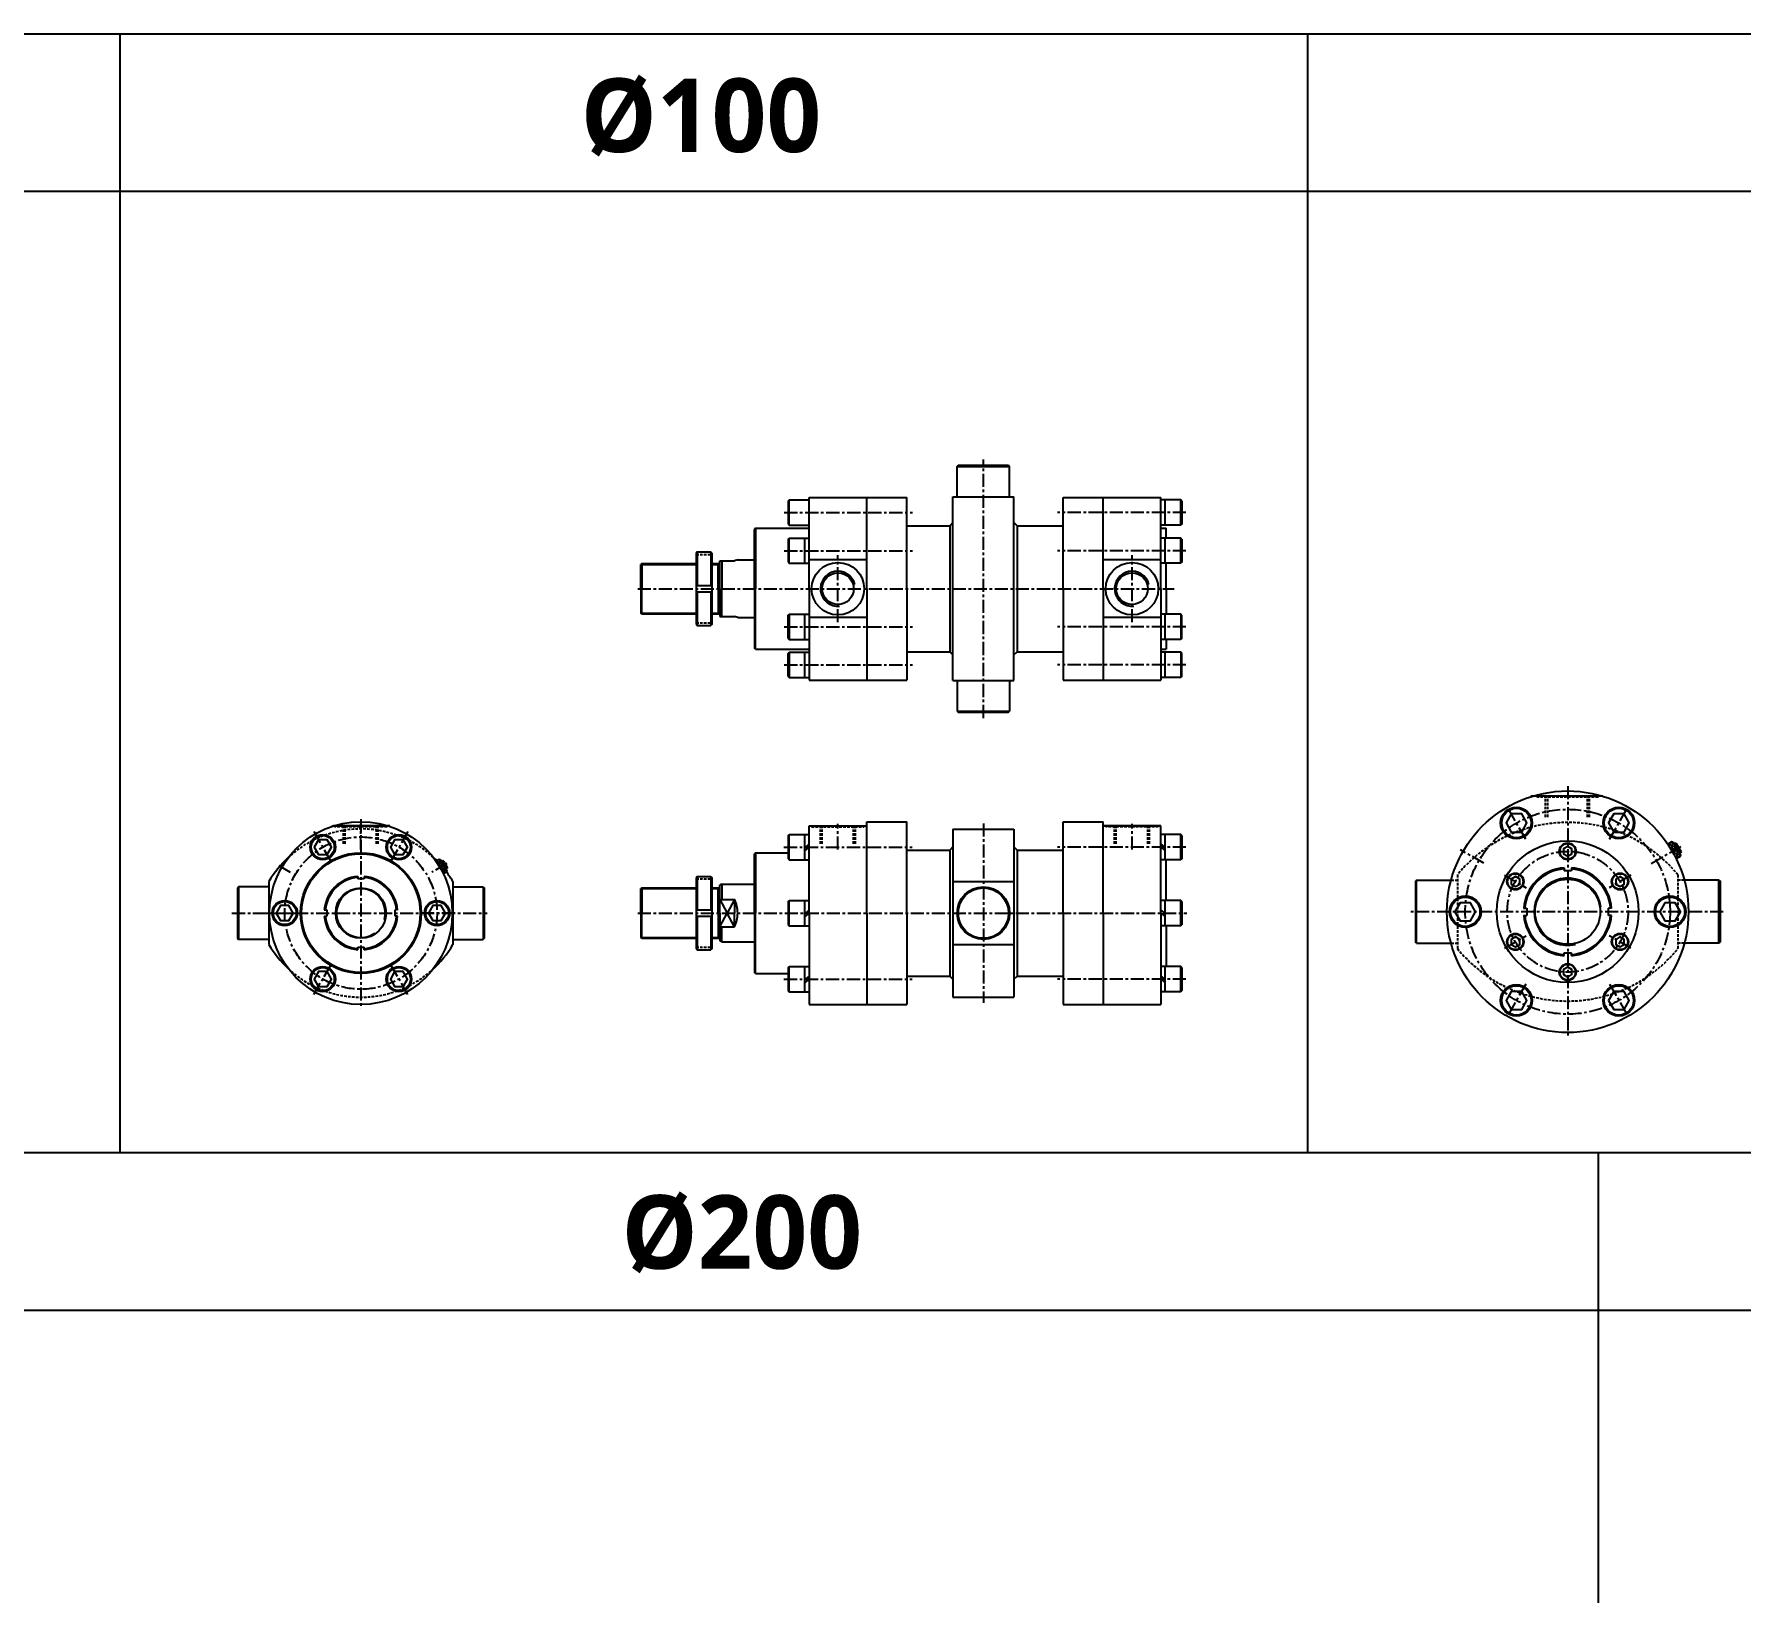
# Model space of a CAD drawing. Extents: x 0 to 8675, y 0 to 2968.
# Drawn here: x 3241 to 4865, y 1484 to 2968 of the extents above; entities that cross this region are included whole.
import ezdxf

# ---------------------------------------------------------------- set-up
doc = ezdxf.new("R2010")
doc.units = 0
doc.header["$LTSCALE"] = 5
doc.header["$MEASUREMENT"] = 0
doc.header["$PDMODE"] = 34
doc.linetypes.add('CENTERX2', pattern=[4, 2.5, -0.5, 0.5, -0.5])
doc.linetypes.add('HIDDENX2', pattern=[0.75, 0.5, -0.25])
doc.layers.get('0').update_dxf_attribs({"linetype": 'CONTINUOUS'})
doc.layers.get('Defpoints').update_dxf_attribs({"linetype": 'CONTINUOUS'})
for name, color, linetype in [('CEN', 1, 'CENTERX2'), ('HID', 2, 'HIDDENX2'), ('ML', 3, 'CONTINUOUS'), ('테두리', 7, 'CONTINUOUS')]:
    doc.layers.add(name, color=color, linetype=linetype)
doc.styles.add('문자', font='romans.shx')

msp = doc.modelspace()

# ---------------------------------------------------------------- linework, layer by layer
for p, q in [((6960.8, 2967.8), (0, 2967.8)), ((3322.6, 1902.7), (3322.6, 2967.8)), ((4453, 1902.7), (4453, 2967.8)), ((6960.8, 2817.8), (0, 2817.8)), ((8674.5, 1902.7), (0, 1902.7)), ((4729.3, 1902.7), (4729.3, 0)), ((8674.5, 1752.7), (0, 1752.7))]:
    msp.add_line(p, q)
at = {"layer": 'CEN'}
for p, q in [((4144.2, 2316.7), (4144.2, 2562.9)), ((3954.6, 2512.3), (4076.7, 2512.3)), ((4336.9, 2512.3), (4214.8, 2512.3)), ((3954.6, 2476), (4076.7, 2476)), ((4005.7, 2407.9), (4005.7, 2471.8)), ((4336.9, 2476), (4214.8, 2476)), ((4285.7, 2407.9), (4285.7, 2471.8)), ((3815.1, 2439.8), (4325.7, 2439.8)), ((3954.6, 2403.5), (4076.7, 2403.5)), ((4336.9, 2403.5), (4214.8, 2403.5)), ((3954.6, 2367.3), (4076.7, 2367.3)), ((4336.9, 2367.3), (4214.8, 2367.3)), ((4700.4, 2251.9), (4700.4, 2013.3)), ((4660.5, 2201.4), (4642.8, 2232.1)), ((4740.3, 2201.4), (4758, 2232.1)), ((3551.6, 2220.3), (3551.6, 2040.3)), ((3551.6, 2191.4), (3551.6, 2216)), ((4005.7, 2191.4), (4005.7, 2216)), ((4144.2, 2216.4), (4144.2, 2045.7)), ((4285.7, 2191.4), (4285.7, 2216)), ((3506.7, 2208.7), (3523.9, 2178.9)), ((3596.4, 2208.7), (3579.2, 2178.9)), ((3954.3, 2193.8), (4076.4, 2193.8)), ((4336.9, 2193.8), (4214.8, 2193.8)), ((4780, 2178.3), (4810.1, 2195.7)), ((3633.3, 2178.2), (3619.1, 2170)), ((4620.5, 2178.5), (4598.5, 2191.2)), ((3484.7, 2169.6), (3472.3, 2176.8)), ((4640.4, 2167), (4660.8, 2155.2)), ((4760.4, 2167), (4740, 2155.2)), ((3428.9, 2131), (3671.8, 2131)), ((3461.9, 2131), (3496.2, 2131)), ((3641.2, 2131), (3606.9, 2131)), ((3815.1, 2131), (4337.8, 2131)), ((4848.5, 2132.3), (4549.6, 2132.3)), ((4640.4, 2097.7), (4660.8, 2109.5)), ((4760.4, 2097.7), (4740, 2109.5)), ((3506.7, 2053.4), (3523.9, 2083.1)), ((3596.4, 2053.4), (3579.2, 2083.1)), ((3954.3, 2068.2), (4076.4, 2068.2)), ((4336.9, 2068.2), (4214.8, 2068.2)), ((4660.5, 2063.3), (4642.8, 2032.6)), ((4740.3, 2063.3), (4758, 2032.6))]:
    msp.add_line(p, q, dxfattribs=at)
for centre, radius in [((4700.4, 2132.3), 97.5), ((3551.6, 2131), 72.5), ((4700.4, 2132.3), 57.5)]:
    msp.add_circle(centre, radius, dxfattribs=at)
at = {"layer": 'Defpoints', "color": 0, "linetype": 'ByBlock'}
msp.add_point((3893.2, 2104.5), dxfattribs=at)
at = {"layer": 'HID'}
for p, q in [((3870.7, 2472.3), (3885.7, 2472.3)), ((3870.7, 2407.3), (3885.7, 2407.3)), ((4671.4, 2241.3), (4671.4, 2242.3)), ((4729.4, 2241.3), (4729.4, 2242.3)), ((4729.4, 2241.3), (4671.4, 2241.3)), ((4679.4, 2222.3), (4679.4, 2241.3)), ((4681.4, 2222.3), (4681.4, 2241.3)), ((4719.4, 2222.3), (4719.4, 2241.3)), ((4721.3, 2222.3), (4721.3, 2241.3)), ((3526.6, 2213), (3526.6, 2214)), ((3576.6, 2213), (3526.6, 2213)), ((3535, 2197), (3535, 2213)), ((3536.6, 2197), (3536.6, 2213)), ((3566.6, 2197), (3566.6, 2213)), ((3568.2, 2197), (3568.2, 2213)), ((3576.6, 2213), (3576.6, 2214)), ((3980.7, 2213), (3980.7, 2214)), ((3980.7, 2213), (4030.7, 2213)), ((3989.1, 2197), (3989.1, 2213)), ((3990.7, 2197), (3990.7, 2213)), ((4020.7, 2197), (4020.7, 2213)), ((4022.3, 2197), (4022.3, 2213)), ((4030.7, 2213), (4030.7, 2214)), ((4260.7, 2213), (4260.7, 2214)), ((4310.7, 2213), (4260.7, 2213)), ((4269.1, 2197), (4269.1, 2213)), ((4270.7, 2197), (4270.7, 2213)), ((4300.7, 2197), (4300.7, 2213)), ((4302.3, 2197), (4302.3, 2213)), ((4310.7, 2213), (4310.7, 2214)), ((4310.7, 2213), (4310.7, 2214)), ((3870.7, 2163.5), (3885.7, 2163.5)), ((4589.4, 2162.3), (4595.4, 2162.3)), ((4595.4, 2167.3), (4595.4, 2097.3)), ((4805.4, 2167.3), (4805.4, 2097.3)), ((4811.4, 2162.3), (4805.4, 2162.3)), ((3870.7, 2098.5), (3885.7, 2098.5)), ((4589.4, 2102.3), (4595.4, 2102.3)), ((4811.4, 2102.3), (4805.4, 2102.3))]:
    msp.add_line(p, q, dxfattribs=at)
for centre, radius, start, end in [((3551.6, 2109.5), 101.6, 47.1467, 132.8533), ((4700.4, 2082), 135.3, 39.0894, 140.9106), ((4700.4, 2182.6), 135.3, 219.0894, 320.9106), ((3551.6, 2152.6), 101.6, 227.1467, 312.8533)]:
    msp.add_arc(centre, radius, start, end, dxfattribs=at)
at = {"layer": 'ML'}
for p, q in [((4119.2, 2556.3), (4120.2, 2557.3)), ((4119.2, 2556.3), (4169.2, 2556.3)), ((4119.2, 2527.3), (4119.2, 2556.3)), ((4120.2, 2557.3), (4168.2, 2557.3)), ((4168.2, 2557.3), (4169.2, 2556.3)), ((4169.2, 2527.3), (4169.2, 2556.3)), ((3958.2, 2523.3), (3959.2, 2524.3)), ((3958.2, 2523.3), (3958.2, 2501.3)), ((3959.2, 2500.3), (3959.2, 2524.3)), ((3959.2, 2524.3), (3978.2, 2524.3)), ((3978.2, 2526.8), (4071.2, 2526.8)), ((3978.2, 2439.8), (3978.2, 2526.8)), ((3978.2, 2439.8), (3978.2, 2526.8)), ((3978.2, 2439.8), (3978.2, 2522.8)), ((4033.2, 2439.8), (4033.2, 2526.8)), ((4071.2, 2439.8), (4071.2, 2526.8)), ((4115.2, 2352.3), (4115.2, 2527.3)), ((4115.2, 2527.3), (4173.2, 2527.3)), ((4173.2, 2352.3), (4173.2, 2527.3)), ((4220.2, 2439.8), (4220.2, 2526.8)), ((4220.2, 2526.8), (4313.2, 2526.8)), ((4258.2, 2439.8), (4258.2, 2526.8)), ((4258.2, 2439.8), (4258.2, 2526.8)), ((4313.2, 2439.8), (4313.2, 2526.8)), ((4332.2, 2524.3), (4313.2, 2524.3)), ((4313.2, 2439.8), (4313.2, 2522.8)), ((4317.2, 2500.3), (4317.2, 2524.3)), ((4332.2, 2500.3), (4332.2, 2524.3)), ((4333.2, 2523.3), (4332.2, 2524.3)), ((4333.2, 2523.3), (4333.2, 2501.3)), ((4115.2, 2502.8), (4112.2, 2499.8)), ((4173.2, 2502.8), (4176.2, 2499.8)), ((3927.2, 2497.3), (3926.2, 2496.3)), ((3926.2, 2439.8), (3926.2, 2496.3)), ((3927.2, 2497.3), (3927.2, 2439.8)), ((3927.2, 2497.3), (3978.2, 2497.3)), ((3958.2, 2501.3), (3959.2, 2500.3)), ((3958.2, 2487), (3959.2, 2488)), ((3958.2, 2487), (3958.2, 2465)), ((3959.2, 2500.3), (3978.2, 2500.3)), ((3959.2, 2464), (3959.2, 2488)), ((3959.2, 2488), (3978.2, 2488)), ((3974.2, 2464), (3974.2, 2488)), ((4071.2, 2499.8), (4112.2, 2499.8)), ((4112.2, 2499.8), (4112.2, 2379.8)), ((4176.2, 2499.8), (4220.2, 2499.8)), ((4176.2, 2499.8), (4176.2, 2379.8)), ((4332.2, 2500.3), (4313.2, 2500.3)), ((4313.2, 2497.3), (4318.2, 2497.3)), ((4332.2, 2488), (4313.2, 2488)), ((4317.2, 2464), (4317.2, 2488)), ((4318.2, 2488), (4318.2, 2497.3)), ((4333.2, 2501.3), (4332.2, 2500.3)), ((4333.2, 2487), (4332.2, 2488)), ((4332.2, 2464), (4332.2, 2488)), ((4333.2, 2487), (4333.2, 2465)), ((3871.7, 2474.8), (3870.7, 2473.8)), ((3870.7, 2473.8), (3870.7, 2405.8)), ((3871.7, 2474.8), (3871.7, 2442.8)), ((3871.7, 2474.8), (3884.7, 2474.8)), ((3884.7, 2474.8), (3884.7, 2442.8)), ((3884.7, 2474.8), (3885.7, 2473.8)), ((3885.7, 2473.8), (3885.7, 2405.8)), ((3819, 2463.8), (3818.2, 2463)), ((3818.2, 2439.8), (3818.2, 2463)), ((3819, 2463.8), (3819, 2439.8)), ((3819, 2463.8), (3870.7, 2463.8)), ((3885.7, 2463.8), (3893.2, 2463.8)), ((3891.6, 2439.8), (3891.6, 2463.8)), ((3893.2, 2439.8), (3893.2, 2466.3)), ((3893.2, 2466.3), (3907.3, 2466.3)), ((3895.2, 2466.3), (3895.2, 2439.8)), ((3910.3, 2467.3), (3907.3, 2466.3)), ((3910.3, 2467.3), (3926.2, 2467.3)), ((3958.2, 2465), (3959.2, 2464)), ((3959.2, 2464), (3978.2, 2464)), ((4033.2, 2467.3), (3978.2, 2467.3)), ((4313.2, 2467.3), (4258.2, 2467.3)), ((4332.2, 2464), (4313.2, 2464)), ((4318.2, 2439.8), (4318.2, 2464)), ((4333.2, 2465), (4332.2, 2464)), ((3818.2, 2439.8), (3818.2, 2416.5)), ((3819, 2415.8), (3819, 2439.8)), ((3870.7, 2442.8), (3885.7, 2442.8)), ((3891.6, 2439.8), (3891.6, 2415.8)), ((3893.2, 2439.8), (3893.2, 2413.3)), ((3895.2, 2413.3), (3895.2, 2439.8)), ((3926.2, 2439.8), (3926.2, 2383.3)), ((3927.2, 2382.3), (3927.2, 2439.8)), ((3978.2, 2439.8), (3978.2, 2352.8)), ((3978.2, 2439.8), (3978.2, 2352.8)), ((3978.2, 2439.8), (3978.2, 2352.8)), ((4033.2, 2439.8), (4033.2, 2352.8)), ((4071.2, 2439.8), (4071.2, 2352.8)), ((4071.2, 2439.8), (4071.2, 2352.8)), ((4220.2, 2439.8), (4220.2, 2352.8)), ((4220.2, 2439.8), (4220.2, 2352.8)), ((4258.2, 2439.8), (4258.2, 2352.8)), ((4258.2, 2439.8), (4258.2, 2352.8)), ((4313.2, 2439.8), (4313.2, 2352.8)), ((4313.2, 2439.8), (4313.2, 2352.8)), ((4318.2, 2439.8), (4318.2, 2415.5)), ((3870.7, 2436.8), (3885.7, 2436.8)), ((3871.7, 2436.8), (3871.7, 2404.8)), ((3884.7, 2436.8), (3884.7, 2404.8)), ((3819, 2415.8), (3818.2, 2416.5)), ((3819, 2415.8), (3870.7, 2415.8)), ((3870.7, 2405.8), (3871.7, 2404.8)), ((3871.7, 2404.8), (3884.7, 2404.8)), ((3885.7, 2405.8), (3884.7, 2404.8)), ((3885.7, 2415.8), (3893.2, 2415.8)), ((3893.2, 2413.3), (3907.3, 2413.3)), ((3910.3, 2412.3), (3907.3, 2413.3)), ((3910.3, 2412.3), (3926.2, 2412.3)), ((3910.3, 2412.3), (3926.2, 2412.3)), ((3958.2, 2414.5), (3959.2, 2415.5)), ((3958.2, 2392.5), (3958.2, 2414.5)), ((3959.2, 2415.5), (3959.2, 2391.5)), ((3959.2, 2415.5), (3978.2, 2415.5)), ((3974.2, 2391.5), (3974.2, 2415.5)), ((4033.2, 2412.3), (3978.2, 2412.3)), ((4313.2, 2412.3), (4258.2, 2412.3)), ((4332.2, 2415.5), (4313.2, 2415.5)), ((4317.2, 2391.5), (4317.2, 2415.5)), ((4333.2, 2414.5), (4332.2, 2415.5)), ((4332.2, 2415.5), (4332.2, 2391.5)), ((4333.2, 2392.5), (4333.2, 2414.5)), ((3958.2, 2392.5), (3959.2, 2391.5)), ((3959.2, 2391.5), (3978.2, 2391.5)), ((4332.2, 2391.5), (4313.2, 2391.5)), ((4318.2, 2391.5), (4318.2, 2382.3)), ((4318.2, 2391.5), (4318.2, 2382.3)), ((4333.2, 2392.5), (4332.2, 2391.5)), ((3927.2, 2382.3), (3926.2, 2383.3)), ((3927.2, 2382.3), (3978.2, 2382.3)), ((3958.2, 2378.3), (3959.2, 2379.3)), ((3958.2, 2356.3), (3958.2, 2378.3)), ((3959.2, 2379.3), (3959.2, 2355.3)), ((3959.2, 2379.3), (3978.2, 2379.3)), ((3974.2, 2355.3), (3974.2, 2379.3)), ((4071.2, 2379.8), (4112.2, 2379.8)), ((4115.2, 2376.8), (4112.2, 2379.8)), ((4173.2, 2376.8), (4176.2, 2379.8)), ((4176.2, 2379.8), (4220.2, 2379.8)), ((4313.2, 2382.3), (4318.2, 2382.3)), ((4332.2, 2379.3), (4313.2, 2379.3)), ((4317.2, 2355.3), (4317.2, 2379.3)), ((4333.2, 2378.3), (4332.2, 2379.3)), ((4332.2, 2379.3), (4332.2, 2355.3)), ((4333.2, 2356.3), (4333.2, 2378.3)), ((3958.2, 2356.3), (3959.2, 2355.3)), ((4333.2, 2356.3), (4332.2, 2355.3)), ((3959.2, 2355.3), (3978.2, 2355.3)), ((3978.2, 2352.8), (4071.2, 2352.8)), ((4115.2, 2352.3), (4173.2, 2352.3)), ((4119.2, 2352.3), (4119.2, 2323.3)), ((4169.2, 2352.3), (4169.2, 2323.3)), ((4220.2, 2352.8), (4313.2, 2352.8)), ((4332.2, 2355.3), (4313.2, 2355.3)), ((4119.2, 2323.3), (4169.2, 2323.3)), ((4119.2, 2323.3), (4120.2, 2322.3)), ((4120.2, 2322.3), (4168.2, 2322.3)), ((4168.2, 2322.3), (4169.2, 2323.3)), ((4730.4, 2242.3), (4665.4, 2242.3)), ((4733.9, 2242.3), (4666.8, 2242.3)), ((3524.1, 2214), (3579.1, 2214)), ((3525.5, 2214), (3577.6, 2214)), ((3579.1, 2214), (3525.5, 2214)), ((3978.2, 2131), (3978.2, 2214)), ((3978.2, 2214), (4033.2, 2214)), ((4033.2, 2131), (4033.2, 2218)), ((4033.2, 2218), (4071.2, 2218)), ((4071.2, 2131), (4071.2, 2218)), ((4071.2, 2131), (4071.2, 2218)), ((4115.2, 2211), (4115.2, 2051)), ((4115.2, 2211), (4173.2, 2211)), ((4173.2, 2211), (4173.2, 2051)), ((4220.2, 2131), (4220.2, 2218)), ((4220.2, 2218), (4258.2, 2218)), ((4220.2, 2131), (4220.2, 2218)), ((4258.2, 2131), (4258.2, 2218)), ((4258.2, 2131), (4258.2, 2218)), ((4258.2, 2214), (4313.2, 2214)), ((4313.2, 2214), (4258.2, 2214)), ((4313.2, 2131), (4313.2, 2214)), ((4313.2, 2131), (4313.2, 2214)), ((3958.2, 2204.8), (3959.2, 2205.8)), ((3958.2, 2204.8), (3958.2, 2182.8)), ((3959.2, 2181.8), (3959.2, 2205.8)), ((3959.2, 2205.8), (3978.2, 2205.8)), ((3974.2, 2181.8), (3974.2, 2205.8)), ((3978.2, 2196.7), (3974.2, 2193.3)), ((3978.2, 2193.8), (3974.2, 2190.5)), ((4115.2, 2194), (4112.2, 2191)), ((4173.2, 2194), (4176.2, 2191)), ((4332.2, 2205.8), (4313.2, 2205.8)), ((4313.2, 2196.7), (4317.2, 2193.3)), ((4313.2, 2193.8), (4317.2, 2190.5)), ((4317.2, 2181.8), (4317.2, 2205.8)), ((4332.2, 2181.8), (4332.2, 2205.8)), ((4333.2, 2204.8), (4332.2, 2205.8)), ((4333.2, 2204.8), (4333.2, 2182.8)), ((4799.4, 2198.8), (4795.7, 2196.6)), ((4799.4, 2198.8), (4796, 2196.8)), ((4799.6, 2198.7), (4796, 2196.7)), ((4803.7, 2193.5), (4799.3, 2191)), ((4800.8, 2198.4), (4799.4, 2198.8)), ((4800.8, 2198.4), (4807.8, 2186.3)), ((4803.1, 2197.4), (4801.8, 2196.7)), ((4808.1, 2188.8), (4803.1, 2197.4)), ((4803.8, 2197.2), (4803.1, 2197.4)), ((4808.3, 2189.4), (4803.8, 2197.2)), ((4803.8, 2197.2), (4808.3, 2189.4)), ((3626.1, 2182.1), (3623.2, 2180.4)), ((3626, 2182.1), (3623.4, 2180.6)), ((3627.4, 2181.7), (3626, 2182.1)), ((3629.9, 2177.2), (3626.5, 2175.2)), ((3627.4, 2181.7), (3633.4, 2171.3)), ((3629.7, 2180.7), (3628.4, 2180)), ((3633.7, 2173.8), (3629.7, 2180.7)), ((3630.3, 2180.5), (3629.7, 2180.7)), ((3630.3, 2180.5), (3633.8, 2174.5)), ((3927.2, 2188.5), (3926.2, 2187.5)), ((3926.2, 2131), (3926.2, 2187.5)), ((3927.2, 2188.5), (3958.2, 2188.5)), ((3927.2, 2188.5), (3927.2, 2131)), ((3958.2, 2182.8), (3959.2, 2181.8)), ((3959.2, 2181.8), (3978.2, 2181.8)), ((4071.2, 2191), (4112.2, 2191)), ((4112.2, 2191), (4112.2, 2071)), ((4176.2, 2191), (4220.2, 2191)), ((4176.2, 2191), (4176.2, 2071)), ((4332.2, 2181.8), (4313.2, 2181.8)), ((4318.2, 2143), (4318.2, 2181.8)), ((4333.2, 2182.8), (4332.2, 2181.8)), ((4805, 2191.2), (4800.6, 2188.7)), ((4807.4, 2184.9), (4803.7, 2182.8)), ((4807.5, 2185.1), (4803.9, 2183)), ((4808.1, 2188.8), (4806.8, 2188)), ((4808.3, 2189.4), (4808.1, 2188.8)), ((3464.1, 2161), (3464.1, 2101)), ((3548.6, 2165.9), (3548.6, 2163.5)), ((3554.6, 2163.5), (3548.6, 2163.5)), ((3554.6, 2165.9), (3554.6, 2163.5)), ((3630.8, 2175.8), (3627.3, 2173.8)), ((3633, 2170), (3630.2, 2168.3)), ((3633, 2170), (3630.4, 2168.5)), ((3633.7, 2173.8), (3632.4, 2173)), ((3633.4, 2171.3), (3633, 2170)), ((3633.8, 2174.5), (3633.7, 2173.8)), ((3639.1, 2161), (3639.1, 2101)), ((3871.7, 2166), (3870.7, 2165)), ((3870.7, 2165), (3870.7, 2097)), ((3871.7, 2166), (3884.7, 2166)), ((3871.7, 2166), (3871.7, 2134)), ((3884.7, 2166), (3885.7, 2165)), ((3884.7, 2166), (3884.7, 2134)), ((3885.7, 2165), (3885.7, 2097)), ((4115.2, 2161), (4173.2, 2161)), ((4556.4, 2162.3), (4555.4, 2161.3)), ((4555.4, 2161.3), (4555.4, 2103.3)), ((4556.4, 2162.3), (4589.4, 2162.3)), ((4556.4, 2102.3), (4556.4, 2162.3)), ((4696.9, 2174.2), (4696.9, 2171.3)), ((4703.9, 2171.3), (4696.9, 2171.3)), ((4703.9, 2174.2), (4703.9, 2171.3)), ((4844.4, 2162.3), (4811.4, 2162.3)), ((4844.4, 2162.3), (4845.4, 2161.3)), ((4844.4, 2102.3), (4844.4, 2162.3)), ((4845.4, 2161.3), (4845.4, 2103.3)), ((3435.1, 2156), (3434.1, 2155)), ((3434.1, 2155), (3434.1, 2107)), ((3435.1, 2156), (3435.1, 2106)), ((3464.1, 2156), (3435.1, 2156)), ((3639.1, 2156), (3668.1, 2156)), ((3668.1, 2156), (3669.1, 2155)), ((3668.1, 2156), (3668.1, 2106)), ((3669.1, 2155), (3669.1, 2107)), ((3819, 2155), (3818.2, 2154.3)), ((3818.2, 2131), (3818.2, 2154.3)), ((3819, 2155), (3870.7, 2155)), ((3819, 2155), (3819, 2131)), ((3885.7, 2155), (3893.2, 2155)), ((3891.6, 2131), (3891.6, 2155)), ((3895.2, 2158.5), (3893.2, 2157.5)), ((3893.2, 2131), (3893.2, 2157.5)), ((3895.2, 2158.5), (3895.2, 2144.1)), ((3895.2, 2158.5), (3926.2, 2158.5)), ((3516.7, 2134), (3519.1, 2134)), ((3519.1, 2134), (3519.1, 2128)), ((3586.4, 2134), (3584.1, 2134)), ((3584.1, 2128), (3584.1, 2134)), ((3818.2, 2131), (3818.2, 2107.8)), ((3819, 2107), (3819, 2131)), ((3870.7, 2134), (3885.7, 2134)), ((3891.6, 2131), (3891.6, 2107)), ((3893.2, 2144.1), (3907.3, 2144.1)), ((3893.2, 2131), (3893.2, 2104.5)), ((3907.3, 2144.1), (3907.3, 2131)), ((3907.3, 2117.9), (3907.3, 2131)), ((3926.2, 2131), (3926.2, 2074.5)), ((3927.2, 2073.5), (3927.2, 2131)), ((3958.2, 2142), (3959.2, 2143)), ((3958.2, 2142), (3958.2, 2120)), ((3959.2, 2119), (3959.2, 2143)), ((3959.2, 2143), (3978.2, 2143)), ((3974.2, 2119), (3974.2, 2143)), ((3978.2, 2133.9), (3974.2, 2130.5)), ((3978.2, 2131), (3974.2, 2127.7)), ((3978.2, 2131), (3978.2, 2044)), ((4033.2, 2131), (4033.2, 2044)), ((4071.2, 2131), (4071.2, 2044)), ((4220.2, 2131), (4220.2, 2044)), ((4258.2, 2131), (4258.2, 2044)), ((4258.2, 2131), (4258.2, 2044)), ((4332.2, 2143), (4313.2, 2143)), ((4313.2, 2133.9), (4317.2, 2130.5)), ((4313.2, 2131), (4313.2, 2044)), ((4313.2, 2131), (4313.2, 2044)), ((4313.2, 2131), (4317.2, 2127.7)), ((4317.2, 2119), (4317.2, 2143)), ((4332.2, 2119), (4332.2, 2143)), ((4333.2, 2142), (4332.2, 2143)), ((4333.2, 2142), (4333.2, 2120)), ((4658.5, 2135.8), (4661.4, 2135.8)), ((4658.5, 2128.8), (4661.4, 2128.8)), ((4661.4, 2135.8), (4661.4, 2128.8)), ((4739.4, 2128.8), (4739.4, 2135.8)), ((4742.2, 2135.8), (4739.4, 2135.8)), ((4742.2, 2128.8), (4739.4, 2128.8)), ((3516.7, 2128), (3519.1, 2128)), ((3586.4, 2128), (3584.1, 2128)), ((3870.7, 2128), (3885.7, 2128)), ((3871.7, 2128), (3871.7, 2096)), ((3884.7, 2128), (3884.7, 2096)), ((3893.2, 2117.9), (3907.3, 2117.9)), ((3895.2, 2103.5), (3895.2, 2117.9)), ((3958.2, 2120), (3959.2, 2119)), ((3959.2, 2119), (3978.2, 2119)), ((4332.2, 2119), (4313.2, 2119)), ((4318.2, 2119), (4318.2, 2080.2)), ((4333.2, 2120), (4332.2, 2119)), ((3434.1, 2107), (3435.1, 2106)), ((3464.1, 2106), (3435.1, 2106)), ((3548.6, 2096.1), (3548.6, 2098.5)), ((3548.6, 2098.5), (3554.6, 2098.5)), ((3554.6, 2096.1), (3554.6, 2098.5)), ((3639.1, 2106), (3668.1, 2106)), ((3669.1, 2107), (3668.1, 2106)), ((3819, 2107), (3818.2, 2107.8)), ((3819, 2107), (3870.7, 2107)), ((3870.7, 2097), (3871.7, 2096)), ((3871.7, 2096), (3884.7, 2096)), ((3885.7, 2097), (3884.7, 2096)), ((3885.7, 2107), (3893.2, 2107)), ((3895.2, 2103.5), (3893.2, 2104.5)), ((3895.2, 2103.5), (3926.2, 2103.5)), ((4115.2, 2101), (4173.2, 2101)), ((4556.4, 2102.3), (4555.4, 2103.3)), ((4556.4, 2102.3), (4589.4, 2102.3)), ((4844.4, 2102.3), (4811.4, 2102.3)), ((4844.4, 2102.3), (4845.4, 2103.3)), ((3958.2, 2079.2), (3959.2, 2080.2)), ((3959.2, 2056.2), (3959.2, 2080.2)), ((3959.2, 2080.2), (3978.2, 2080.2)), ((3974.2, 2056.2), (3974.2, 2080.2)), ((4332.2, 2080.2), (4313.2, 2080.2)), ((4317.2, 2056.2), (4317.2, 2080.2)), ((4332.2, 2056.2), (4332.2, 2080.2)), ((4333.2, 2079.2), (4332.2, 2080.2)), ((4696.9, 2093.3), (4703.9, 2093.3)), ((4696.9, 2090.5), (4696.9, 2093.3)), ((4703.9, 2090.5), (4703.9, 2093.3)), ((3927.2, 2073.5), (3926.2, 2074.5)), ((3927.2, 2073.5), (3958.2, 2073.5)), ((3958.2, 2079.2), (3958.2, 2057.2)), ((3978.2, 2071.1), (3974.2, 2067.7)), ((3978.2, 2068.2), (3974.2, 2064.9)), ((4071.2, 2071), (4112.2, 2071)), ((4115.2, 2068), (4112.2, 2071)), ((4173.2, 2068), (4176.2, 2071)), ((4176.2, 2071), (4220.2, 2071)), ((4313.2, 2071.1), (4317.2, 2067.7)), ((4313.2, 2068.2), (4317.2, 2064.9)), ((4333.2, 2079.2), (4333.2, 2057.2)), ((3958.2, 2057.2), (3959.2, 2056.2)), ((3959.2, 2056.2), (3978.2, 2056.2)), ((4115.2, 2051), (4173.2, 2051)), ((4332.2, 2056.2), (4313.2, 2056.2)), ((4333.2, 2057.2), (4332.2, 2056.2)), ((3978.2, 2044), (4071.2, 2044)), ((4220.2, 2044), (4313.2, 2044))]:
    msp.add_line(p, q, dxfattribs=at)
at = {"layer": 'ML', "color": 4}
msp.add_line((4807.8, 2186.3), (4807.4, 2184.9), dxfattribs=at)
at = {"layer": 'ML'}
for points in [[(4646.7, 2225.4), (4641.7, 2216.8), (4646.7, 2208.2), (4656.6, 2208.2), (4661.5, 2216.8), (4656.6, 2225.4)], [(4754.1, 2225.4), (4744.2, 2225.4), (4739.2, 2216.8), (4744.2, 2208.2), (4754.1, 2208.2), (4759, 2216.8)], [(3511.2, 2200.9), (3507.2, 2193.8), (3511.2, 2186.7), (3519.4, 2186.7), (3523.5, 2193.8), (3519.4, 2200.9)], [(3591.9, 2200.9), (3583.7, 2200.9), (3579.7, 2193.8), (3583.7, 2186.7), (3591.9, 2186.7), (3596, 2193.8)], [(4700.4, 2194.5), (4696.3, 2192.2), (4696.3, 2187.5), (4700.4, 2185.1), (4704.5, 2187.5), (4704.5, 2192.2)], [(4646.5, 2163.4), (4646.5, 2158.7), (4650.6, 2156.4), (4654.7, 2158.7), (4654.7, 2163.4), (4650.6, 2165.8)], [(4754.3, 2163.4), (4750.2, 2165.8), (4746.1, 2163.4), (4746.1, 2158.7), (4750.2, 2156.4), (4754.3, 2158.7)], [(3470.9, 2131), (3475, 2124), (3483.1, 2124), (3487.2, 2131), (3483.1, 2138.1), (3475, 2138.1)], [(3632.2, 2131), (3628.1, 2138.1), (3620, 2138.1), (3615.9, 2131), (3620, 2124), (3628.1, 2124)], [(4593, 2132.3), (4597.9, 2123.8), (4607.8, 2123.8), (4612.8, 2132.3), (4607.8, 2140.9), (4597.9, 2140.9)], [(4807.8, 2132.3), (4802.8, 2140.9), (4792.9, 2140.9), (4788, 2132.3), (4792.9, 2123.8), (4802.8, 2123.8)], [(4646.5, 2101.2), (4650.6, 2098.9), (4654.7, 2101.2), (4654.7, 2105.9), (4650.6, 2108.3), (4646.5, 2105.9)], [(4754.3, 2101.2), (4754.3, 2105.9), (4750.2, 2108.3), (4746.1, 2105.9), (4746.1, 2101.2), (4750.2, 2098.9)], [(3511.2, 2061.2), (3519.4, 2061.2), (3523.5, 2068.2), (3519.4, 2075.3), (3511.2, 2075.3), (3507.2, 2068.2)], [(3591.9, 2061.2), (3596, 2068.2), (3591.9, 2075.3), (3583.7, 2075.3), (3579.7, 2068.2), (3583.7, 2061.2)], [(4700.4, 2070.1), (4704.5, 2072.5), (4704.5, 2077.2), (4700.4, 2079.5), (4696.3, 2077.2), (4696.3, 2072.5)], [(4646.7, 2039.3), (4656.6, 2039.3), (4661.5, 2047.9), (4656.6, 2056.5), (4646.7, 2056.5), (4641.7, 2047.9)], [(4754.1, 2039.3), (4759, 2047.9), (4754.1, 2056.5), (4744.2, 2056.5), (4739.2, 2047.9), (4744.2, 2039.3)]]:
    msp.add_lwpolyline(points, close=True, dxfattribs=at)
for centre, radius in [((4005.7, 2439.8), 25), ((4005.7, 2439.8), 15), ((4285.7, 2439.8), 25), ((4285.7, 2439.8), 15), ((4700.4, 2132.3), 115), ((4651.6, 2216.8), 15), ((4651.6, 2216.8), 14), ((4749.1, 2216.8), 15), ((4749.1, 2216.8), 14), ((3551.6, 2131), 87), ((3515.3, 2193.8), 12), ((3515.3, 2193.8), 11), ((3587.8, 2193.8), 12), ((3587.8, 2193.8), 11), ((4700.4, 2132.3), 67.5), ((4700.4, 2189.8), 8), ((4700.4, 2189.8), 7.4), ((3551.6, 2131), 57.5), ((3551.6, 2131), 56.5), ((4650.6, 2161.1), 8), ((4650.6, 2161.1), 7.4), ((4700.4, 2132.3), 31), ((4750.2, 2161.1), 8), ((4750.2, 2161.1), 7.4), ((3551.6, 2131), 24), ((4144.2, 2131), 25), ((4144.2, 2131), 24), ((4602.9, 2132.3), 15), ((4602.9, 2132.3), 14), ((4797.9, 2132.3), 15), ((4797.9, 2132.3), 14), ((3479.1, 2131), 12), ((3479.1, 2131), 11), ((3624.1, 2131), 12), ((3624.1, 2131), 11), ((4650.6, 2103.6), 8), ((4650.6, 2103.6), 7.4), ((4750.2, 2103.6), 8), ((4750.2, 2103.6), 7.4), ((3515.3, 2068.2), 12), ((3587.8, 2068.2), 12), ((4700.4, 2074.8), 8), ((4700.4, 2074.8), 7.4), ((3515.3, 2068.2), 11), ((3587.8, 2068.2), 11), ((4651.6, 2047.9), 15), ((4651.6, 2047.9), 14), ((4749.1, 2047.9), 15), ((4749.1, 2047.9), 14)]:
    msp.add_circle(centre, radius, dxfattribs=at)
for centre, radius, start, end in [((3551.6, 2109.5), 101.6, 132.8533, 149.4898), ((3551.6, 2109.5), 101.6, 44.6139, 48.0662), ((3551.6, 2131), 35, 94.9171, 175.0829), ((3551.6, 2131), 34, 95.0621, 174.9379), ((3551.6, 2131), 35, 4.9171, 85.0829), ((3551.6, 2131), 34, 5.0621, 84.9379), ((3551.6, 2109.5), 101.6, 30.5102, 36.6552), ((4700.4, 2132.3), 42, 94.7802, 175.2198), ((4700.4, 2132.3), 41, 94.8971, 175.1029), ((4700.4, 2132.3), 42, 4.7802, 85.2198), ((4700.4, 2132.3), 41, 4.8971, 85.1029), ((3880.1, 2131), 30.2, 0, 25.7665), ((3880.1, 2131), 30.2, 334.2335, 0), ((4700.4, 2132.3), 42, 184.7802, 265.2198), ((4700.4, 2132.3), 41, 184.8971, 265.1029), ((4700.4, 2132.3), 41, 274.8971, 355.1029), ((4700.4, 2132.3), 42, 274.7802, 355.2198), ((3551.6, 2131), 35, 184.9171, 265.0829), ((3551.6, 2131), 34, 185.0621, 264.9379), ((3551.6, 2131), 34, 275.0621, 354.9379), ((3551.6, 2131), 35, 274.9171, 355.0829), ((3551.6, 2152.6), 101.6, 210.5102, 227.1467), ((3551.6, 2152.6), 101.6, 311.9338, 329.4898)]:
    msp.add_arc(centre, radius, start, end, dxfattribs=at)
at = {"layer": 'ML', "color": 2}
msp.add_solid([(3475.1, 2177.4), (3474.3, 2176.9), (3476.2, 2174.5)], dxfattribs=at)
at = {"layer": '테두리'}
for p, q in [((3818.2, 2463), (3870.7, 2463)), ((3885.7, 2463), (3891.6, 2463)), ((3891.6, 2463), (3892.9, 2463.8)), ((3818.2, 2416.5), (3870.7, 2416.5)), ((3885.7, 2416.5), (3891.6, 2416.5)), ((3891.6, 2416.5), (3892.9, 2415.8)), ((3891.6, 2416.5), (3892.9, 2415.8)), ((4803.7, 2193.5), (4796, 2196.7)), ((4800.3, 2198.5), (4799.3, 2191)), ((4803.8, 2197.2), (4802.1, 2196.2)), ((3629.9, 2177.2), (3623.4, 2180.5)), ((3626.8, 2181.9), (3626.5, 2175.2)), ((3630.3, 2180.5), (3628.6, 2179.5)), ((4807.7, 2185.8), (4800.6, 2188.7)), ((4805, 2191.2), (4803.9, 2183)), ((4808.3, 2189.4), (4806.6, 2188.4)), ((3633.2, 2170.8), (3627.3, 2173.8)), ((3630.8, 2175.8), (3630.4, 2168.5)), ((3633.8, 2174.5), (3632.1, 2173.5)), ((3818.2, 2154.3), (3870.7, 2154.3)), ((3885.7, 2154.3), (3891.6, 2154.3)), ((3891.6, 2154.3), (3892.9, 2155)), ((3893.2, 2144.1), (3900.3, 2131)), ((3893.2, 2117.9), (3900.3, 2131)), ((3907.3, 2144.1), (3900.3, 2131)), ((3907.3, 2117.9), (3900.3, 2131)), ((3818.2, 2107.8), (3870.7, 2107.8)), ((3885.7, 2107.8), (3891.6, 2107.8)), ((3891.6, 2107.8), (3892.9, 2107))]:
    msp.add_line(p, q, dxfattribs=at)
for centre, radius, start, end in [((4005.7, 2439.8), 16.6, 13.9589, 275.7105), ((4285.7, 2439.8), 16.6, 13.9589, 275.7105), ((4700.4, 2132.3), 32, 7.6796, 283.2289), ((3551.6, 2131), 23.2, 344.577, 304.4586)]:
    msp.add_arc(centre, radius, start, end, dxfattribs=at)

# ---------------------------------------------------------------- texts
at = {"char_height": 70, "attachment_point": 1, "style": '문자'}
for s, insert in [('{\\fMalgun Gothic|b1|i0|c129|p50;%%C100}', (3760.8, 2925.5)), ('{\\fMalgun Gothic|b1|i0|c129|p50;%%C200}', (3799.7, 1862.4))]:
    msp.add_mtext_dynamic_manual_height_columns(s, width=124.533, gutter_width=16, heights=[-75.6], dxfattribs=dict(at, insert=insert))

doc.saveas('drawing.dxf')
